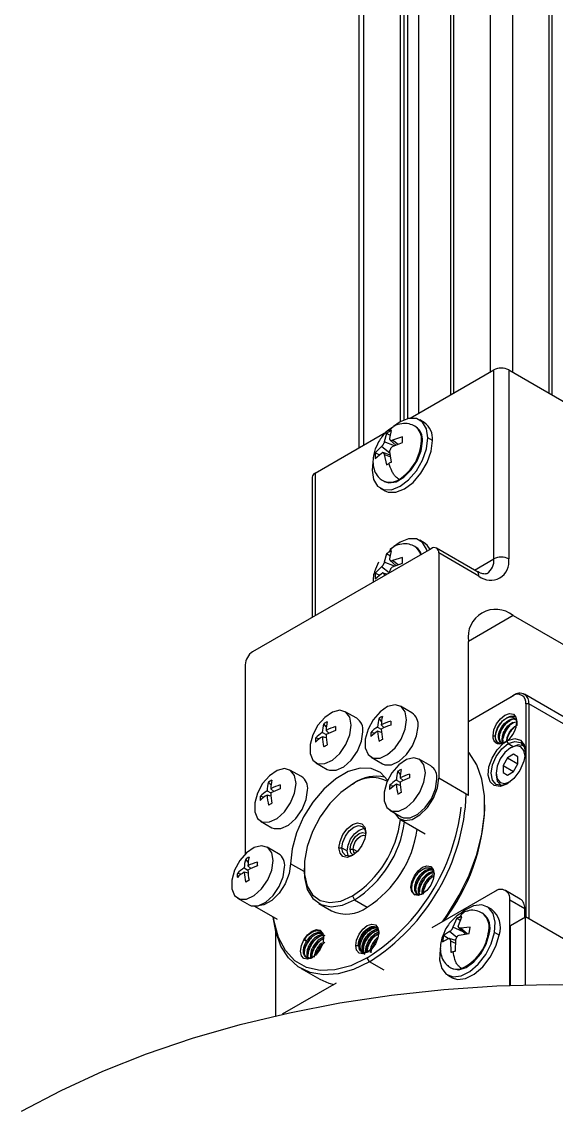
# Model space of a CAD drawing. Header units: millimetres. Extents: x 1258 to 2922, y -135 to 1239.
# Drawn here: x 1371.7 to 1397.1, y 753.7 to 805.2 of the extents above; entities that cross this region are included whole.
import ezdxf

# ---------------------------------------------------------------- set-up
doc = ezdxf.new("R2010")
doc.units = ezdxf.units.MM
doc.header["$LTSCALE"] = 6

msp = doc.modelspace()

# ---------------------------------------------------------------- linework, layer by layer
at = {"color": 8, "linetype": 'Continuous', "lineweight": 25}
for p, q in [((1393.935, 848.52), (1393.935, 788.545)), ((1394.996, 848.52), (1394.996, 788.545)), ((1387.924, 845.05), (1387.924, 785.075)), ((1389.187, 784.68), (1388.776, 785.001)), ((1389.392, 785.036), (1388.909, 785.231)), ((1389.565, 785.105), (1389.307, 785.307)), ((1389.214, 784.496), (1388.909, 784.619)), ((1385.626, 783.748), (1385.626, 776.97)), ((1389.142, 779), (1388.776, 779.285)), ((1389.392, 779.32), (1388.909, 779.516)), ((1389.565, 779.389), (1389.307, 779.591)), ((1393.197, 779.137), (1394.112, 779.665)), ((1388.948, 778.888), (1388.909, 778.903)), ((1395.031, 776.978), (1392.91, 775.753)), ((1394.801, 770.895), (1395.033, 770.761)), ((1394.73, 768.976), (1394.731, 768.976)), ((1387.429, 765.884), (1387.631, 765.768)), ((1385.096, 764.823), (1384.46, 765.19)), ((1392.348, 761.686), (1392.012, 761.966)), ((1392.652, 761.959), (1392.172, 762.173)), ((1392.846, 761.863), (1392.529, 762.127)), ((1392.306, 761.395), (1392.053, 761.508)), ((1388.897, 760.138), (1388.207, 760.536))]:
    msp.add_line(p, q, dxfattribs=at)
at = {"color": 7, "linetype": 'Continuous', "lineweight": 25}
for p, q in [((1392.057, 847.436), (1392.057, 787.461)), ((1392.202, 847.52), (1392.202, 787.545)), ((1396.728, 847.52), (1396.728, 787.545)), ((1396.873, 846.819), (1396.873, 787.461)), ((1389.834, 846.152), (1389.834, 786.265)), ((1390.01, 846.254), (1390.01, 786.326)), ((1390.541, 846.56), (1390.541, 786.585)), ((1389.657, 846.05), (1389.657, 786.177)), ((1387.705, 844.923), (1387.705, 784.948)), ((1390.133, 786.35), (1394.112, 788.647)), ((1394.112, 779.665), (1394.112, 788.647)), ((1394.819, 788.647), (1394.819, 779.665)), ((1394.819, 788.647), (1398.307, 786.633)), ((1390.407, 785.945), (1390.365, 785.969)), ((1390.806, 786.147), (1390.594, 786.27)), ((1385.626, 783.748), (1389.018, 785.706)), ((1389.014, 785.63), (1388.909, 785.231)), ((1389.2, 785.522), (1389.014, 785.63)), ((1389.173, 785.384), (1389.247, 785.764)), ((1389.177, 785.344), (1389.173, 785.384)), ((1389.777, 785.458), (1389.307, 785.307)), ((1389.777, 785.189), (1389.777, 785.458)), ((1391.195, 785.289), (1390.983, 785.411)), ((1388.776, 785.001), (1388.484, 784.711)), ((1388.812, 785.033), (1388.776, 785.001)), ((1388.909, 785.231), (1388.9, 785.184)), ((1389.194, 785.312), (1389.466, 785.065)), ((1389.307, 785.307), (1389.264, 785.294)), ((1389.264, 784.974), (1389.307, 785.002)), ((1389.307, 785.002), (1389.777, 785.189)), ((1390.718, 785.258), (1390.676, 785.282)), ((1388.484, 784.711), (1388.484, 784.442)), ((1388.67, 784.604), (1388.484, 784.711)), ((1388.484, 784.442), (1388.776, 784.696)), ((1388.776, 784.696), (1388.812, 784.713)), ((1389.198, 784.602), (1388.848, 784.714)), ((1388.9, 784.662), (1388.909, 784.619)), ((1388.909, 784.619), (1389.014, 784.136)), ((1389.173, 784.771), (1389.177, 784.822)), ((1389.247, 784.27), (1389.173, 784.771)), ((1388.369, 784.267), (1388.331, 783.881)), ((1385.48, 783.544), (1385.48, 776.886)), ((1388.865, 783.371), (1388.907, 783.347)), ((1388.719, 783.022), (1388.932, 782.9)), ((1390.407, 780.229), (1390.365, 780.253)), ((1390.806, 780.432), (1390.594, 780.554)), ((1391.142, 780.154), (1382.657, 775.256)), ((1389.014, 779.914), (1388.909, 779.516)), ((1389.2, 779.806), (1389.014, 779.914)), ((1389.173, 779.668), (1389.247, 780.048)), ((1389.322, 780.212), (1389.186, 780.117)), ((1389.777, 779.742), (1389.307, 779.591)), ((1389.777, 779.473), (1389.777, 779.742)), ((1393.301, 779.077), (1391.392, 780.179)), ((1391.495, 779.95), (1391.495, 769.252)), ((1393.405, 778.848), (1391.495, 779.95)), ((1388.776, 779.285), (1388.484, 778.995)), ((1388.812, 779.317), (1388.776, 779.285)), ((1388.909, 779.516), (1388.9, 779.469)), ((1389.177, 779.628), (1389.173, 779.668)), ((1389.194, 779.597), (1389.466, 779.349)), ((1389.307, 779.591), (1389.264, 779.578)), ((1389.264, 779.258), (1389.307, 779.286)), ((1389.307, 779.286), (1389.777, 779.473)), ((1388.484, 778.995), (1388.484, 778.727)), ((1388.67, 778.888), (1388.484, 778.995)), ((1388.484, 778.727), (1388.776, 778.98)), ((1388.776, 778.98), (1388.812, 778.997)), ((1389.035, 778.938), (1388.848, 778.998)), ((1388.9, 778.946), (1388.909, 778.903)), ((1389.173, 779.056), (1389.177, 779.106)), ((1395.031, 776.978), (1410.163, 768.242)), ((1392.91, 768.435), (1392.91, 775.753)), ((1382.303, 774.644), (1382.303, 765.649)), ((1392.91, 771.947), (1395.066, 773.192)), ((1392.91, 771.947), (1394.996, 773.151)), ((1395.066, 773.192), (1394.996, 773.151)), ((1412.042, 763.73), (1395.566, 773.241)), ((1390.224, 772.357), (1389.679, 772.672)), ((1395.632, 772.783), (1395.632, 762.658)), ((1395.773, 772.783), (1395.632, 772.783)), ((1395.773, 772.783), (1395.773, 762.576)), ((1412.249, 763.272), (1395.773, 772.783)), ((1387.599, 772.098), (1387.054, 772.412)), ((1388.78, 771.949), (1388.663, 772.099)), ((1386.155, 771.69), (1386.038, 771.839)), ((1386.283, 771.392), (1386.143, 771.525)), ((1388.592, 771.683), (1388.768, 771.582)), ((1388.908, 771.651), (1388.768, 771.784)), ((1385.83, 771.128), (1385.643, 771.154)), ((1385.967, 771.423), (1386.143, 771.322)), ((1386.152, 771.166), (1385.967, 771.22)), ((1388.455, 771.387), (1388.268, 771.414)), ((1388.777, 771.426), (1388.592, 771.48)), ((1394.076, 771.273), (1394.194, 771.273)), ((1394.512, 771.144), (1394.548, 771.123)), ((1394.735, 771.008), (1394.575, 770.912)), ((1394.689, 771.042), (1394.725, 771.021)), ((1394.777, 771.043), (1394.735, 771.008)), ((1394.735, 771.008), (1394.801, 770.895)), ((1394.907, 770.691), (1394.978, 770.732)), ((1395.543, 770.769), (1395.515, 770.785)), ((1385.654, 769.988), (1386.199, 769.673)), ((1388.279, 770.247), (1388.824, 769.933)), ((1391.117, 769.842), (1390.572, 770.156)), ((1394.761, 770.219), (1394.554, 769.86)), ((1395.054, 770.388), (1394.761, 770.219)), ((1394.761, 770.219), (1395.261, 769.93)), ((1395.261, 770.268), (1395.054, 770.388)), ((1395.261, 769.93), (1395.261, 770.268)), ((1384.974, 769.327), (1384.429, 769.642)), ((1389.673, 769.434), (1389.556, 769.583)), ((1394.218, 769.497), (1394.218, 769.415)), ((1394.554, 769.86), (1394.554, 769.522)), ((1394.554, 769.86), (1395.054, 769.571)), ((1394.554, 769.522), (1394.761, 769.402)), ((1394.554, 769.522), (1394.761, 769.402)), ((1394.761, 769.402), (1395.054, 769.571)), ((1395.054, 769.571), (1395.261, 769.93)), ((1383.53, 768.919), (1383.413, 769.068)), ((1387.394, 768.966), (1387.5, 769.028)), ((1389.485, 769.167), (1389.661, 769.066)), ((1389.67, 768.91), (1389.485, 768.964)), ((1389.801, 769.136), (1389.661, 769.269)), ((1392.91, 768.435), (1391.495, 769.252)), ((1394.44, 768.923), (1394.468, 768.907)), ((1383.342, 768.652), (1383.518, 768.551)), ((1383.527, 768.395), (1383.342, 768.449)), ((1383.658, 768.621), (1383.518, 768.754)), ((1389.348, 768.872), (1389.161, 768.898)), ((1383.205, 768.357), (1383.018, 768.383)), ((1393.687, 767.864), (1393.687, 767.986)), ((1389.172, 767.732), (1389.717, 767.417)), ((1383.029, 767.217), (1383.574, 766.902)), ((1389.655, 767.308), (1390.857, 766.614)), ((1383.887, 765.668), (1383.341, 765.983)), ((1386.758, 765.945), (1386.899, 765.945)), ((1386.899, 765.945), (1387.147, 765.802)), ((1387.288, 765.884), (1387.429, 765.884)), ((1382.442, 765.26), (1382.326, 765.409)), ((1382.255, 764.993), (1382.431, 764.892)), ((1382.57, 764.962), (1382.43, 765.095)), ((1385.096, 764.986), (1385.096, 764.863)), ((1391.114, 765.06), (1391.13, 764.962)), ((1382.118, 764.698), (1381.93, 764.724)), ((1382.44, 764.736), (1382.255, 764.791)), ((1390.339, 763.717), (1390.459, 763.763)), ((1390.45, 763.769), (1390.347, 763.731)), ((1390.574, 763.925), (1390.574, 763.924)), ((1394.165, 763.873), (1391.169, 762.144)), ((1395.372, 763.514), (1394.665, 763.922)), ((1381.942, 763.558), (1382.487, 763.243)), ((1385.8, 763.307), (1386.401, 762.96)), ((1387.394, 763.659), (1387.5, 763.475)), ((1387.5, 763.475), (1388.101, 763.128)), ((1394.872, 759.415), (1394.872, 763.464)), ((1395.579, 763.056), (1394.872, 763.464)), ((1382.739, 763.177), (1383.821, 762.553)), ((1393.606, 762.824), (1393.565, 762.848)), ((1394.006, 763.027), (1393.794, 763.149)), ((1395.579, 762.648), (1395.579, 763.056)), ((1392.362, 762.606), (1392.172, 762.173)), ((1392.522, 762.5), (1392.362, 762.606)), ((1392.424, 762.208), (1392.429, 762.254)), ((1392.429, 762.254), (1392.589, 762.676)), ((1394.907, 762.26), (1395.614, 762.668)), ((1394.907, 759.417), (1394.907, 762.26)), ((1395.614, 759.438), (1395.614, 762.668)), ((1399.383, 760.493), (1395.614, 762.668)), ((1383.753, 757.972), (1383.753, 761.965)), ((1385.968, 761.853), (1385.881, 761.904)), ((1391.726, 761.779), (1391.674, 761.487)), ((1392.012, 761.966), (1391.726, 761.779)), ((1391.949, 761.632), (1391.726, 761.779)), ((1392.049, 761.988), (1392.012, 761.966)), ((1392.172, 762.173), (1392.154, 762.124)), ((1392.427, 761.777), (1392.47, 761.795)), ((1392.446, 762.146), (1392.771, 761.85)), ((1392.47, 761.795), (1392.934, 761.879)), ((1392.529, 762.127), (1392.489, 762.125)), ((1392.986, 762.171), (1392.529, 762.127)), ((1392.934, 761.879), (1392.986, 762.171)), ((1393.89, 761.847), (1393.849, 761.871)), ((1394.361, 761.805), (1394.149, 761.927)), ((1385.089, 761.582), (1385.209, 761.512)), ((1385.219, 761.528), (1385.117, 761.589)), ((1385.442, 761.378), (1385.385, 761.41)), ((1385.619, 761.276), (1385.562, 761.308)), ((1385.796, 761.173), (1385.739, 761.206)), ((1385.796, 761.173), (1385.961, 761.376)), ((1387.553, 761.301), (1387.695, 761.301)), ((1387.695, 761.317), (1387.675, 761.317)), ((1387.927, 761.167), (1387.871, 761.2)), ((1391.674, 761.487), (1391.953, 761.635)), ((1391.953, 761.635), (1391.986, 761.64)), ((1392.309, 761.539), (1391.995, 761.639)), ((1392.052, 761.557), (1392.053, 761.508)), ((1392.053, 761.508), (1392.071, 760.983)), ((1392.298, 761.053), (1392.31, 761.588)), ((1392.31, 761.588), (1392.322, 761.641)), ((1388.047, 761.098), (1388.058, 760.962)), ((1388.104, 761.065), (1388.047, 761.098)), ((1388.101, 760.985), (1388.172, 761.026)), ((1388.207, 760.536), (1388.101, 760.719)), ((1388.114, 760.992), (1388.104, 761.065)), ((1391.577, 761.187), (1391.565, 761.123)), ((1384.958, 760.214), (1385.841, 759.704)), ((1392.065, 760.25), (1392.107, 760.226)), ((1391.919, 759.902), (1392.131, 759.779)), ((1386.624, 759.52), (1384.064, 758.042))]:
    msp.add_line(p, q, dxfattribs=at)
at = {"color": 7, "linetype": 'Continuous', "lineweight": 25, "flags": 128}
for points in [[(1390.983, 785.411), (1390.918, 785.847), (1390.73, 786.165), (1390.436, 786.335), (1390.067, 786.339), (1389.657, 786.177), (1389.353, 785.961)], [(1388.331, 783.881), (1388.396, 783.445), (1388.584, 783.127), (1388.878, 782.958), (1389.247, 782.953), (1389.657, 783.115), (1390.067, 783.426), (1390.436, 783.857), (1390.73, 784.365), (1390.918, 784.901), (1390.983, 785.411)], [(1389.259, 785.877), (1389.247, 785.866), (1389.213, 785.832)], [(1388.907, 783.347), (1389.127, 783.279), (1389.473, 783.333), (1389.841, 783.546), (1390.187, 783.891), (1390.469, 784.328), (1390.654, 784.802), (1390.718, 785.258)], [(1388.932, 782.9), (1389.09, 782.835), (1389.459, 782.831), (1389.869, 782.993), (1390.279, 783.304), (1390.648, 783.735), (1390.942, 784.243), (1391.13, 784.778), (1391.195, 785.289)], [(1390.944, 780.04), (1390.918, 780.131), (1390.73, 780.449), (1390.436, 780.619), (1390.067, 780.623), (1389.657, 780.461), (1389.353, 780.245)], [(1391.084, 780.121), (1390.942, 780.327), (1390.806, 780.432)], [(1389.259, 780.161), (1389.247, 780.15), (1389.192, 780.096)], [(1389.969, 772.031), (1389.902, 772.406), (1389.71, 772.652), (1389.42, 772.738), (1389.07, 772.651), (1388.708, 772.403), (1388.382, 772.028), (1388.137, 771.576), (1388.006, 771.108), (1388.006, 770.688), (1388.137, 770.372), (1388.382, 770.203), (1388.708, 770.204), (1389.07, 770.374), (1389.42, 770.691), (1389.71, 771.112), (1389.902, 771.58), (1389.969, 772.031)], [(1387.344, 771.771), (1387.277, 772.146), (1387.085, 772.392), (1386.795, 772.478), (1386.445, 772.391), (1386.083, 772.143), (1385.757, 771.768), (1385.512, 771.316), (1385.381, 770.848), (1385.381, 770.428), (1385.512, 770.112), (1385.757, 769.943), (1386.083, 769.944), (1386.445, 770.114), (1386.795, 770.431), (1387.085, 770.852), (1387.277, 771.32), (1387.344, 771.771)], [(1394.076, 771.273), (1394.119, 771.548), (1394.242, 771.83), (1394.426, 772.078), (1394.642, 772.253), (1394.858, 772.328), (1395.042, 772.292), (1395.165, 772.151), (1395.208, 771.926)], [(1394.665, 770.963), (1394.584, 770.938), (1394.491, 770.943), (1394.415, 770.985), (1394.363, 771.061), (1394.337, 771.166), (1394.34, 771.293), (1394.372, 771.434), (1394.431, 771.579), (1394.515, 771.72), (1394.618, 771.846), (1394.734, 771.95), (1394.856, 772.024), (1394.978, 772.065), (1395.091, 772.068), (1395.189, 772.034), (1395.189, 772.034)], [(1388.824, 769.933), (1388.928, 769.888), (1389.253, 769.889), (1389.616, 770.059), (1389.965, 770.376), (1390.256, 770.797), (1390.447, 771.265), (1390.514, 771.716)], [(1386.199, 769.673), (1386.303, 769.629), (1386.628, 769.629), (1386.991, 769.8), (1387.34, 770.117), (1387.631, 770.537), (1387.822, 771.005), (1387.889, 771.457)], [(1394.575, 770.912), (1394.475, 770.879), (1394.38, 770.869), (1394.294, 770.884), (1394.219, 770.921), (1394.158, 770.982), (1394.113, 771.062), (1394.086, 771.16), (1394.076, 771.273)], [(1394.777, 771.043), (1395.106, 771.138), (1395.38, 771.064), (1395.558, 770.834), (1395.614, 770.48), (1395.54, 770.055), (1395.347, 769.622), (1395.063, 769.244), (1394.73, 768.976)], [(1394.801, 770.895), (1395.112, 771.003), (1395.376, 770.952), (1395.552, 770.749), (1395.614, 770.465)], [(1391.676, 762.436), (1391.914, 762.774), (1392.473, 763.69), (1392.939, 764.651), (1393.3, 765.631), (1393.547, 766.602), (1393.672, 767.539), (1393.672, 768.415), (1393.547, 769.208), (1393.3, 769.895), (1392.939, 770.457), (1392.91, 770.491)], [(1394.73, 768.976), (1394.41, 768.861), (1394.134, 768.9), (1393.938, 769.087), (1393.85, 769.399), (1393.882, 769.791), (1394.028, 770.212), (1394.271, 770.603), (1394.575, 770.912)], [(1394.767, 768.998), (1394.49, 768.909), (1394.226, 768.96), (1394.05, 769.163), (1393.988, 769.487), (1394.05, 769.882), (1394.226, 770.288), (1394.49, 770.644), (1394.801, 770.895)], [(1394.907, 770.691), (1394.643, 770.478), (1394.42, 770.176), (1394.27, 769.832), (1394.218, 769.497), (1394.27, 769.223), (1394.42, 769.051), (1394.643, 769.007), (1394.907, 769.099)], [(1395.597, 770.294), (1395.544, 770.567), (1395.395, 770.739), (1395.171, 770.783), (1394.907, 770.691)], [(1395.544, 770.767), (1395.515, 770.785), (1395.269, 770.833), (1394.978, 770.732)], [(1390.862, 769.515), (1390.795, 769.89), (1390.603, 770.136), (1390.313, 770.222), (1389.963, 770.135), (1389.601, 769.887), (1389.275, 769.512), (1389.03, 769.06), (1388.899, 768.592), (1388.899, 768.172), (1389.03, 767.856), (1389.275, 767.687), (1389.601, 767.688), (1389.963, 767.858), (1390.313, 768.175), (1390.603, 768.596), (1390.795, 769.064), (1390.862, 769.515)], [(1384.719, 769.001), (1384.652, 769.375), (1384.46, 769.622), (1384.17, 769.707), (1383.82, 769.62), (1383.458, 769.372), (1383.132, 768.997), (1382.887, 768.545), (1382.756, 768.077), (1382.756, 767.657), (1382.887, 767.341), (1383.132, 767.172), (1383.458, 767.173), (1383.82, 767.343), (1384.17, 767.66), (1384.46, 768.081), (1384.652, 768.549), (1384.719, 769.001)], [(1389.066, 769.143), (1389.059, 769.154), (1388.725, 769.521), (1388.285, 769.717), (1387.764, 769.732), (1387.193, 769.565), (1386.605, 769.225), (1386.034, 768.733), (1385.513, 768.117), (1385.073, 767.412), (1384.739, 766.661), (1384.531, 765.905), (1384.46, 765.19)], [(1387.394, 768.966), (1386.844, 768.572), (1386.326, 768.046), (1385.87, 767.419), (1385.503, 766.728), (1385.245, 766.013), (1385.113, 765.315), (1385.113, 764.676), (1385.245, 764.131), (1385.503, 763.713), (1385.87, 763.446), (1386.326, 763.346), (1386.844, 763.418), (1387.394, 763.659)], [(1389.415, 767.591), (1389.591, 767.352), (1389.878, 767.24), (1390.23, 767.295), (1390.604, 767.511), (1390.956, 767.862), (1391.243, 768.306), (1391.43, 768.788), (1391.495, 769.252)], [(1389.717, 767.417), (1389.82, 767.373), (1390.146, 767.373), (1390.508, 767.544), (1390.858, 767.861), (1391.149, 768.281), (1391.34, 768.749), (1391.407, 769.201)], [(1394.218, 769.415), (1394.276, 769.113), (1394.44, 768.923), (1394.471, 768.907)], [(1383.574, 766.902), (1383.678, 766.858), (1384.003, 766.858), (1384.366, 767.029), (1384.715, 767.346), (1385.006, 767.766), (1385.197, 768.234), (1385.264, 768.686)], [(1386.758, 765.945), (1386.806, 766.254), (1386.944, 766.572), (1387.151, 766.851), (1387.394, 767.047), (1387.638, 767.132), (1387.844, 767.092), (1387.982, 766.933), (1388.031, 766.68)], [(1386.899, 765.945), (1386.942, 766.22), (1387.065, 766.503), (1387.248, 766.75), (1387.465, 766.925), (1387.681, 767), (1387.865, 766.965), (1387.987, 766.823), (1388.029, 766.637)], [(1387.147, 765.802), (1387.19, 766.077), (1387.312, 766.36), (1387.496, 766.607), (1387.712, 766.782), (1387.929, 766.857), (1387.969, 766.859)], [(1388.031, 766.68), (1387.982, 766.371), (1387.844, 766.053), (1387.638, 765.774), (1387.394, 765.578), (1387.151, 765.493), (1386.944, 765.533), (1386.806, 765.692), (1386.758, 765.945)], [(1387.288, 765.884), (1387.32, 766.09), (1387.412, 766.302), (1387.55, 766.488), (1387.712, 766.619), (1387.875, 766.675), (1388.012, 766.649), (1388.029, 766.637)], [(1387.429, 765.884), (1387.456, 766.056), (1387.533, 766.232), (1387.648, 766.387), (1387.783, 766.496), (1387.918, 766.543), (1388.018, 766.529)], [(1383.631, 765.342), (1383.565, 765.716), (1383.373, 765.963), (1383.083, 766.048), (1382.733, 765.961), (1382.371, 765.713), (1382.045, 765.338), (1381.8, 764.886), (1381.668, 764.418), (1381.668, 763.998), (1381.8, 763.682), (1382.045, 763.513), (1382.371, 763.514), (1382.733, 763.685), (1383.083, 764.002), (1383.373, 764.422), (1383.565, 764.89), (1383.631, 765.342)], [(1387.431, 765.6), (1387.248, 765.543), (1387.065, 765.579), (1386.942, 765.72), (1386.899, 765.945)], [(1387.431, 765.6), (1387.412, 765.609), (1387.32, 765.715), (1387.288, 765.884)], [(1387.519, 765.664), (1387.456, 765.743), (1387.429, 765.884)], [(1387.203, 765.55), (1387.19, 765.577), (1387.147, 765.802)], [(1382.487, 763.243), (1382.59, 763.199), (1382.916, 763.199), (1383.278, 763.37), (1383.628, 763.687), (1383.918, 764.107), (1384.11, 764.575), (1384.177, 765.027)], [(1384.46, 765.19), (1384.395, 764.727), (1384.207, 764.244), (1383.92, 763.8), (1383.569, 763.449), (1383.194, 763.233), (1382.842, 763.178), (1382.814, 763.181)], [(1385.096, 764.863), (1385.114, 764.539), (1385.252, 763.969), (1385.522, 763.532), (1385.906, 763.253), (1386.383, 763.148), (1386.925, 763.224), (1387.5, 763.475)], [(1390.339, 763.717), (1390.22, 763.854), (1390.178, 764.072), (1390.22, 764.338), (1390.339, 764.612), (1390.517, 764.852), (1390.726, 765.021), (1390.936, 765.094), (1391.114, 765.06)], [(1391.114, 765.06), (1391.233, 764.923), (1391.274, 764.705), (1391.233, 764.439), (1391.114, 764.165), (1390.936, 763.925), (1390.726, 763.756), (1390.517, 763.683), (1390.339, 763.717)], [(1394.149, 761.927), (1394.177, 762.422), (1394.077, 762.829), (1393.857, 763.108), (1393.539, 763.232), (1393.154, 763.189), (1392.74, 762.983), (1392.54, 762.83)], [(1388.207, 760.536), (1387.451, 760.171), (1386.715, 759.962), (1386.02, 759.912), (1385.384, 760.025), (1384.826, 760.296), (1384.36, 760.719), (1383.998, 761.281), (1383.752, 761.968), (1383.635, 762.66)], [(1388.101, 760.719), (1387.322, 760.348), (1386.566, 760.146), (1385.856, 760.118), (1385.215, 760.266), (1384.662, 760.586), (1384.213, 761.067), (1383.882, 761.695), (1383.679, 762.451), (1383.65, 762.651)], [(1387.553, 761.301), (1387.595, 761.567), (1387.714, 761.841), (1387.892, 762.081), (1388.101, 762.25), (1388.311, 762.323), (1388.489, 762.289), (1388.608, 762.152), (1388.649, 761.934)], [(1385.089, 761.582), (1385.267, 761.821), (1385.476, 761.991), (1385.686, 762.063), (1385.864, 762.029), (1385.983, 761.892), (1386.024, 761.674), (1385.983, 761.408), (1385.864, 761.134)], [(1385.983, 761.841), (1385.973, 761.85), (1385.838, 761.881), (1385.682, 761.849), (1385.521, 761.758), (1385.37, 761.619), (1385.243, 761.444), (1385.153, 761.254), (1385.107, 761.068), (1385.11, 760.904), (1385.16, 760.781), (1385.251, 760.712), (1385.373, 760.703), (1385.373, 760.703)], [(1388.649, 761.934), (1388.608, 761.668), (1388.489, 761.394), (1388.311, 761.154), (1388.101, 760.985), (1387.892, 760.912), (1387.714, 760.946), (1387.595, 761.083), (1387.553, 761.301)], [(1391.565, 761.123), (1391.536, 760.629), (1391.636, 760.222), (1391.856, 759.943), (1392.174, 759.819), (1392.559, 759.862), (1392.973, 760.067), (1393.375, 760.416), (1393.727, 760.873), (1393.993, 761.394), (1394.149, 761.927)], [(1392.107, 760.226), (1392.134, 760.212), (1392.443, 760.159), (1392.801, 760.27), (1393.167, 760.533), (1393.495, 760.916), (1393.746, 761.372), (1393.89, 761.847)], [(1392.131, 759.779), (1392.386, 759.696), (1392.771, 759.739), (1393.185, 759.945), (1393.587, 760.293), (1393.939, 760.75), (1394.205, 761.271), (1394.361, 761.805)], [(1385.864, 761.134), (1385.686, 760.894), (1385.476, 760.725), (1385.267, 760.652), (1385.089, 760.687), (1384.97, 760.823), (1384.928, 761.041), (1384.97, 761.308), (1385.089, 761.582)], [(1385.373, 760.703), (1385.269, 760.708), (1385.182, 760.751), (1385.118, 760.828), (1385.08, 760.934), (1385.07, 761.065), (1385.09, 761.21), (1385.137, 761.362), (1385.209, 761.512)], [(1388.138, 761.007), (1388.132, 761.005), (1388.017, 760.966), (1387.911, 760.965), (1387.821, 761.001), (1387.752, 761.072), (1387.709, 761.174), (1387.695, 761.301)], [(1385.841, 759.704), (1386.268, 759.515), (1386.507, 759.452)], [(1371.684, 753.442), (1373.553, 754.428), (1375.535, 755.336), (1377.621, 756.163), (1379.802, 756.904), (1382.066, 757.556), (1384.404, 758.117), (1386.803, 758.582), (1389.252, 758.95), (1391.739, 759.22), (1394.253, 759.389), (1396.781, 759.457), (1399.311, 759.424), (1401.831, 759.29), (1404.329, 759.056), (1406.792, 758.722), (1409.21, 758.29), (1411.57, 757.763), (1413.861, 757.142), (1416.073, 756.432), (1418.193, 755.634), (1420.213, 754.754), (1422.122, 753.795), (1423.912, 752.762)]]:
    msp.add_lwpolyline(points, dxfattribs=at)
at = {"color": 7, "linetype": 'Continuous', "lineweight": 25}
for centre, radius, start, end in [((1394.465, 787.964), 0.769, 62.6097, 117.3903), ((1390.01, 785.352), 0.714, 352.4814, 56.2064), ((1390.29, 785.397), 0.911, 353.1955, 55.4923), ((1388.373, 785.387), 2.305, 302.6055, 357.3945), ((1385.73, 783.519), 0.251, 114.3747, 174.3052), ((1390.083, 779.713), 0.61, 16.0518, 57.9057), ((1391.28, 779.985), 0.218, 350.786, 129.2033), ((1394.465, 778.982), 0.769, 62.6097, 117.3903), ((1393.957, 779.525), 0.873, 230.7967, 9.214), ((1394.203, 775.963), 1.31, 50.7967, 189.214), ((1383.071, 774.609), 0.768, 122.6055, 177.3945), ((1395.244, 772.846), 0.393, 350.786, 129.2033), ((1395.342, 772.853), 0.437, 350.786, 129.2033), ((1387.237, 771.547), 0.659, 352.0769, 56.6109), ((1390.275, 771.609), 1.685, 163.1092, 177.4912), ((1389.505, 770.824), 1.527, 116.5677, 123.4269), ((1390.798, 771.722), 2.031, 166.6743, 178.2385), ((1389.862, 771.807), 0.659, 352.0769, 56.6109), ((1387.65, 771.349), 1.685, 163.1092, 177.4912), ((1386.88, 770.564), 1.527, 116.5677, 123.4269), ((1388.173, 771.462), 2.031, 166.6743, 178.2385), ((1387.291, 769.274), 2.526, 106.0512, 117.0237), ((1387.771, 768.225), 3.499, 109.6903, 117.7332), ((1403.371, 771.611), 16.779, 179.688, 180.312), ((1389.497, 770.262), 1.685, 122.5061, 136.889), ((1389.916, 769.534), 2.526, 106.0512, 117.0237), ((1390.396, 768.485), 3.499, 109.6903, 117.7332), ((1392.264, 771.72), 3.499, 182.2642, 190.3076), ((1405.996, 771.87), 16.779, 179.688, 180.312), ((1393.956, 771.99), 1.254, 310.944, 357.0652), ((1387.167, 771.062), 1.527, 176.5707, 183.4293), ((1386.872, 770.003), 1.685, 122.5061, 136.889), ((1387.036, 769.493), 2.031, 121.7586, 133.3233), ((1388.49, 771.352), 2.526, 182.9735, 193.9463), ((1389.639, 771.46), 3.499, 182.2642, 190.3076), ((1389.792, 771.322), 1.527, 176.5707, 183.4293), ((1389.661, 769.753), 2.031, 121.7586, 133.3233), ((1391.115, 771.611), 2.526, 182.9735, 193.9463), ((1397.137, 756.506), 16.791, 119.6856, 120.309), ((1394.512, 756.247), 16.791, 119.6856, 120.309), ((1391.168, 769.093), 1.685, 163.1092, 177.4912), ((1390.397, 768.308), 1.527, 116.5677, 123.4269), ((1391.691, 769.206), 2.031, 166.6743, 178.2385), ((1390.808, 767.018), 2.526, 106.0512, 117.0237), ((1406.889, 769.354), 16.779, 179.688, 180.312), ((1390.754, 769.291), 0.659, 352.0769, 56.6109), ((1385.025, 768.578), 1.685, 163.1092, 177.4912), ((1384.255, 767.794), 1.527, 116.5677, 123.4269), ((1385.548, 768.691), 2.031, 166.6743, 178.2385), ((1384.666, 766.503), 2.526, 106.0512, 117.0237), ((1400.746, 768.84), 16.779, 179.688, 180.312), ((1384.612, 768.777), 0.659, 352.0769, 56.6109), ((1388.335, 767.718), 1.563, 62.7833, 127.0167), ((1388.546, 767.486), 1.863, 78.2427, 124.1575), ((1390.39, 767.747), 1.685, 122.5061, 136.889), ((1390.554, 767.237), 2.031, 121.7586, 133.3233), ((1392.008, 769.095), 2.526, 182.9735, 193.9463), ((1391.289, 765.969), 3.499, 109.6903, 117.7332), ((1393.157, 769.204), 3.499, 182.2642, 190.3076), ((1384.247, 767.232), 1.685, 122.5061, 136.889), ((1384.411, 766.723), 2.031, 121.7586, 133.3233), ((1385.865, 768.581), 2.526, 182.9735, 193.9463), ((1385.146, 765.454), 3.499, 109.6903, 117.7332), ((1387.014, 768.689), 3.499, 182.2642, 190.3076), ((1382.923, 768.894), 9.888, 302.3015, 357.6985), ((1390.685, 768.806), 1.527, 176.5707, 183.4293), ((1398.03, 753.991), 16.791, 119.6856, 120.309), ((1384.542, 768.291), 1.527, 176.5707, 183.4293), ((1391.887, 753.476), 16.791, 119.6856, 120.309), ((1382.787, 768.999), 9.838, 302.6932, 353.4197), ((1384.078, 768.281), 9.619, 322.8936, 357.5137), ((1384.697, 767.883), 5.011, 302.5598, 353.2901), ((1384.668, 767.902), 5.256, 302.6094, 352.1185), ((1385.269, 767.556), 5.256, 302.6094, 352.1185), ((1383.938, 764.92), 1.685, 163.1092, 177.4912), ((1383.167, 764.135), 1.527, 116.5677, 123.4269), ((1384.461, 765.032), 2.031, 166.6743, 178.2385), ((1383.524, 765.118), 0.659, 352.0769, 56.6109), ((1383.16, 763.573), 1.685, 122.5061, 136.889), ((1383.578, 762.844), 2.526, 106.0512, 117.0237), ((1384.059, 761.795), 3.499, 109.6903, 117.7332), ((1385.926, 765.03), 3.499, 182.2642, 190.3076), ((1399.658, 765.181), 16.779, 179.688, 180.312), ((1383.455, 764.633), 1.527, 176.5707, 183.4293), ((1383.324, 763.064), 2.031, 121.7586, 133.3233), ((1384.778, 764.922), 2.526, 182.9735, 193.9463), ((1390.8, 749.817), 16.791, 119.6856, 120.309), ((1390.572, 763.958), 0.225, 237.2571, 239.9942), ((1390.597, 764.055), 0.323, 244.7576, 300.9586), ((1394.441, 763.534), 0.437, 350.786, 129.2033), ((1395.089, 763.11), 0.493, 353.7012, 54.9867), ((1387.112, 764.447), 1.649, 244.4571, 306.8534), ((1393.042, 762.131), 0.894, 341.4894, 50.876), ((1393.354, 762.175), 1.073, 339.8222, 52.5431), ((1391.683, 762.222), 2.194, 294.048, 350.7963), ((1386.222, 760.927), 1.169, 149.087, 150), ((1388.344, 761.301), 0.65, 178.6448, 179.9954)]:
    msp.add_arc(centre, radius, start, end, dxfattribs=at)
at = {"color": 8, "linetype": 'Continuous', "lineweight": 25}
for centre, radius, start, end in [((1389.963, 785.373), 0.719, 352.7273, 56.1117), ((1389.176, 784.059), 0.754, 245.6929, 305.6176), ((1390.047, 779.738), 0.605, 12.0424, 58.4834), ((1393.378, 779.583), 0.738, 304.6096, 6.3357), ((1393.167, 778.878), 0.24, 352.7442, 55.9436), ((1393.022, 762.16), 0.875, 340.7017, 52.1648), ((1392.357, 760.808), 0.629, 242.3858, 290.471)]:
    msp.add_arc(centre, radius, start, end, dxfattribs=at)
at = {"color": 7, "linetype": 'Continuous', "lineweight": 25}
for points, knots in [([(1389.322, 785.928), (1389.226, 785.867), (1389.034, 785.745), (1388.805, 785.493), (1388.691, 785.312), (1388.64, 785.233)], [0, 0, 0, 0, 0.361858, 0.719029, 1, 1, 1, 1]), ([(1389.321, 785.93), (1389.303, 785.919), (1389.22, 785.868), (1389.167, 785.774), (1389.126, 785.7)], [0, 0, 0, 0, 0.217327, 1, 1, 1, 1]), ([(1390.365, 785.969), (1390.274, 786.012), (1390.067, 786.109), (1389.732, 786.102), (1389.471, 786.036), (1389.34, 785.941), (1389.322, 785.928)], [0, 0, 0, 0, 0.257941, 0.586432, 0.942674, 1, 1, 1, 1]), ([(1389.126, 785.7), (1389.105, 785.687), (1389.066, 785.664), (1389.03, 785.64), (1389.014, 785.63)], [0, 0, 0, 0, 0.559869, 1, 1, 1, 1]), ([(1389.247, 785.764), (1389.224, 785.752), (1389.183, 785.732), (1389.143, 785.71), (1389.126, 785.7)], [0, 0, 0, 0, 0.560075, 1, 1, 1, 1]), ([(1388.64, 785.233), (1388.566, 785.081), (1388.446, 784.838), (1388.369, 784.446), (1388.368, 784.101), (1388.464, 783.772), (1388.635, 783.525), (1388.8, 783.415), (1388.865, 783.371)], [0, 0, 0, 0, 0.225449, 0.362472, 0.544562, 0.721176, 0.888899, 1, 1, 1, 1]), ([(1388.812, 785.033), (1388.821, 785.043), (1388.84, 785.065), (1388.865, 785.103), (1388.886, 785.144), (1388.895, 785.171), (1388.9, 785.184)], [0, 0, 0, 0, 0.2502728, 0.5, 0.7497272, 1, 1, 1, 1]), ([(1389.177, 785.344), (1389.18, 785.335), (1389.187, 785.317), (1389.207, 785.3), (1389.233, 785.291), (1389.254, 785.293), (1389.264, 785.294)], [0, 0, 0, 0, 0.250273, 0.5, 0.749727, 1, 1, 1, 1]), ([(1389.264, 784.974), (1389.254, 784.964), (1389.233, 784.944), (1389.207, 784.906), (1389.187, 784.864), (1389.18, 784.836), (1389.177, 784.822)], [0, 0, 0, 0, 0.250273, 0.5, 0.749727, 1, 1, 1, 1]), ([(1388.9, 784.662), (1388.895, 784.672), (1388.886, 784.691), (1388.865, 784.708), (1388.84, 784.717), (1388.821, 784.714), (1388.812, 784.713)], [0, 0, 0, 0, 0.250273, 0.5, 0.749727, 1, 1, 1, 1]), ([(1389.014, 784.136), (1389.034, 784.149), (1389.071, 784.172), (1389.109, 784.195), (1389.126, 784.205)], [0, 0, 0, 0, 0.560075, 1, 1, 1, 1]), ([(1389.126, 784.205), (1389.148, 784.217), (1389.187, 784.239), (1389.229, 784.261), (1389.247, 784.27)], [0, 0, 0, 0, 0.559869, 1, 1, 1, 1]), ([(1389.615, 783.445), (1389.562, 783.48), (1389.466, 783.543), (1389.346, 783.693), (1389.231, 783.913), (1389.169, 784.084), (1389.126, 784.205)], [0, 0, 0, 0, 0.233001, 0.418435, 0.591328, 1, 1, 1, 1]), ([(1390.365, 780.253), (1390.274, 780.296), (1390.067, 780.394), (1389.732, 780.386), (1389.471, 780.32), (1389.34, 780.225), (1389.322, 780.212)], [0, 0, 0, 0, 0.257941, 0.586432, 0.942674, 1, 1, 1, 1]), ([(1389.126, 779.984), (1389.105, 779.971), (1389.066, 779.949), (1389.03, 779.924), (1389.014, 779.914)], [0, 0, 0, 0, 0.559869, 1, 1, 1, 1]), ([(1389.321, 780.215), (1389.303, 780.203), (1389.22, 780.152), (1389.167, 780.058), (1389.126, 779.984)], [0, 0, 0, 0, 0.217327, 1, 1, 1, 1]), ([(1389.247, 780.048), (1389.224, 780.037), (1389.183, 780.016), (1389.143, 779.994), (1389.126, 779.984)], [0, 0, 0, 0, 0.560075, 1, 1, 1, 1]), ([(1388.64, 779.517), (1388.567, 779.366), (1388.449, 779.123), (1388.375, 778.789), (1388.381, 778.629), (1388.384, 778.562)], [0, 0, 0, 0, 0.489954, 0.787739, 1, 1, 1, 1]), ([(1388.812, 779.317), (1388.821, 779.327), (1388.84, 779.349), (1388.865, 779.387), (1388.886, 779.428), (1388.895, 779.455), (1388.9, 779.469)], [0, 0, 0, 0, 0.2502728, 0.5, 0.7497272, 1, 1, 1, 1]), ([(1389.177, 779.628), (1389.18, 779.62), (1389.187, 779.602), (1389.207, 779.585), (1389.233, 779.575), (1389.254, 779.577), (1389.264, 779.578)], [0, 0, 0, 0, 0.250273, 0.5, 0.749727, 1, 1, 1, 1]), ([(1389.264, 779.258), (1389.254, 779.248), (1389.233, 779.228), (1389.207, 779.19), (1389.187, 779.149), (1389.18, 779.12), (1389.177, 779.106)], [0, 0, 0, 0, 0.250273, 0.5, 0.749727, 1, 1, 1, 1]), ([(1388.9, 778.946), (1388.895, 778.956), (1388.886, 778.975), (1388.865, 778.993), (1388.84, 779.002), (1388.821, 778.998), (1388.812, 778.997)], [0, 0, 0, 0, 0.250273, 0.5, 0.749727, 1, 1, 1, 1]), ([(1393.795, 778.981), (1393.774, 778.969), (1393.73, 778.945), (1393.558, 778.952), (1393.384, 779.037), (1393.301, 779.077)], [0, 0, 0, 0, 0.329565, 0.679573, 1, 1, 1, 1]), ([(1394.734, 771.003), (1394.691, 770.974), (1394.607, 770.916), (1394.483, 770.881), (1394.374, 770.887), (1394.285, 770.936), (1394.223, 771.026), (1394.191, 771.149), (1394.193, 771.298), (1394.229, 771.463), (1394.298, 771.633), (1394.394, 771.797), (1394.513, 771.945), (1394.647, 772.067), (1394.788, 772.155), (1394.928, 772.202), (1395.06, 772.209), (1395.132, 772.177), (1395.168, 772.161)], [0, 0, 0, 0, 0.062513, 0.124993, 0.187503, 0.249996, 0.312502, 0.374998, 0.437501, 0.5, 0.562499, 0.625002, 0.687498, 0.750004, 0.812497, 0.875007, 0.937487, 1, 1, 1, 1]), ([(1394.194, 771.273), (1394.201, 771.333), (1394.215, 771.451), (1394.29, 771.643), (1394.396, 771.823), (1394.529, 771.978), (1394.675, 772.094), (1394.823, 772.16), (1394.962, 772.176), (1395.035, 772.142), (1395.071, 772.125)], [0, 0, 0, 0, 0.1287026, 0.2563473, 0.382934, 0.5084629, 0.632934, 0.7563471, 0.8787025, 1, 1, 1, 1]), ([(1395.221, 772.013), (1395.176, 772.031), (1395.082, 772.069), (1394.9, 772.02), (1394.714, 771.898), (1394.549, 771.713), (1394.428, 771.495), (1394.365, 771.274), (1394.372, 771.089), (1394.419, 770.974), (1394.474, 770.955), (1394.488, 770.95)], [0, 0, 0, 0, 0.112659, 0.233529, 0.354399, 0.475269, 0.596139, 0.717009, 0.837879, 0.958749, 1, 1, 1, 1]), ([(1395.071, 772.125), (1395.092, 772.108), (1395.133, 772.076), (1395.175, 772.001), (1395.203, 771.912), (1395.206, 771.842), (1395.208, 771.807)], [0, 0, 0, 0, 0.252191, 0.502921, 0.752191, 1, 1, 1, 1]), ([(1394.378, 771.154), (1394.377, 771.17), (1394.371, 771.253), (1394.433, 771.443), (1394.556, 771.682), (1394.717, 771.881), (1394.833, 771.959), (1394.882, 771.991)], [0, 0, 0, 0, 0.058443, 0.311382, 0.564712, 0.817597, 1, 1, 1, 1]), ([(1394.548, 771.123), (1394.558, 771.194), (1394.58, 771.337), (1394.697, 771.569), (1394.859, 771.766), (1395.028, 771.897), (1395.127, 771.919), (1395.165, 771.927)], [0, 0, 0, 0, 0.2171, 0.4342, 0.6513, 0.8684, 1, 1, 1, 1]), ([(1394.571, 771.161), (1394.578, 771.203), (1394.599, 771.322), (1394.703, 771.536), (1394.818, 771.675), (1394.876, 771.744)], [0, 0, 0, 0, 0.2122778, 0.6060273, 1, 1, 1, 1]), ([(1394.725, 771.021), (1394.735, 771.093), (1394.756, 771.236), (1394.874, 771.465), (1395.021, 771.653), (1395.13, 771.724), (1395.176, 771.753)], [0, 0, 0, 0, 0.268989, 0.537978, 0.806967, 1, 1, 1, 1]), ([(1394.746, 771.05), (1394.749, 771.078), (1394.761, 771.181), (1394.853, 771.383), (1395.009, 771.604), (1395.149, 771.749), (1395.226, 771.786), (1395.236, 771.791)], [0, 0, 0, 0, 0.105427, 0.389331, 0.673878, 0.957808, 1, 1, 1, 1]), ([(1394.734, 771.003), (1394.698, 770.98), (1394.626, 770.934), (1394.521, 770.902), (1394.424, 770.897), (1394.34, 770.922), (1394.272, 770.975), (1394.224, 771.054), (1394.195, 771.153), (1394.194, 771.233), (1394.194, 771.273)], [0, 0, 0, 0, 0.127485, 0.25426, 0.380324, 0.505679, 0.630324, 0.75426, 0.877485, 1, 1, 1, 1]), ([(1394.545, 770.957), (1394.542, 770.96), (1394.508, 770.999), (1394.511, 771.074), (1394.512, 771.144)], [0, 0, 0, 0, 0.0862988, 1, 1, 1, 1]), ([(1394.592, 770.922), (1394.585, 770.93), (1394.546, 770.972), (1394.547, 771.055), (1394.548, 771.123)], [0, 0, 0, 0, 0.184538, 1, 1, 1, 1]), ([(1390.347, 763.731), (1390.308, 763.772), (1390.231, 763.854), (1390.209, 764.078), (1390.263, 764.335), (1390.39, 764.594), (1390.569, 764.814), (1390.772, 764.962), (1390.975, 765.024), (1391.078, 764.982), (1391.13, 764.962)], [0, 0, 0, 0, 0.12964, 0.257955, 0.384944, 0.510607, 0.634944, 0.757955, 0.87964, 1, 1, 1, 1]), ([(1391.279, 764.849), (1391.236, 764.866), (1391.151, 764.899), (1390.993, 764.869), (1390.829, 764.783), (1390.674, 764.645), (1390.542, 764.47), (1390.447, 764.278), (1390.396, 764.086), (1390.394, 763.918), (1390.435, 763.792), (1390.492, 763.753), (1390.518, 763.735)], [0, 0, 0, 0, 0.10194, 0.20388, 0.30582, 0.40776, 0.509699, 0.611639, 0.713579, 0.815519, 0.917459, 1, 1, 1, 1]), ([(1390.948, 764.838), (1390.912, 764.819), (1390.816, 764.765), (1390.671, 764.614), (1390.529, 764.411), (1390.437, 764.192), (1390.393, 764.024), (1390.401, 763.948), (1390.402, 763.932)], [0, 0, 0, 0, 0.119429, 0.325237, 0.530791, 0.736582, 0.94216, 1, 1, 1, 1]), ([(1391.225, 764.814), (1391.163, 764.801), (1391.038, 764.776), (1390.84, 764.627), (1390.671, 764.421), (1390.553, 764.181), (1390.508, 763.954), (1390.518, 763.796), (1390.561, 763.751), (1390.571, 763.74)], [0, 0, 0, 0, 0.152987, 0.312778, 0.472569, 0.632361, 0.792152, 0.951943, 1, 1, 1, 1]), ([(1391.13, 764.962), (1391.16, 764.935), (1391.222, 764.881), (1391.269, 764.761), (1391.27, 764.666), (1391.27, 764.627)], [0, 0, 0, 0, 0.371337, 0.739602, 1, 1, 1, 1]), ([(1390.616, 763.722), (1390.61, 763.728), (1390.572, 763.77), (1390.565, 763.923), (1390.609, 764.148), (1390.728, 764.389), (1390.897, 764.594), (1391.086, 764.738), (1391.203, 764.762), (1391.256, 764.773)], [0, 0, 0, 0, 0.028974, 0.195656, 0.362339, 0.529022, 0.695705, 0.862388, 1, 1, 1, 1]), ([(1391.092, 764.719), (1391.037, 764.68), (1390.917, 764.595), (1390.756, 764.394), (1390.638, 764.161), (1390.577, 763.972), (1390.58, 763.885), (1390.581, 763.864)], [0, 0, 0, 0, 0.203273, 0.443821, 0.684638, 0.925237, 1, 1, 1, 1]), ([(1391.216, 764.657), (1391.15, 764.615), (1391.018, 764.53), (1390.847, 764.317), (1390.733, 764.082), (1390.683, 763.882), (1390.701, 763.793), (1390.707, 763.764)], [0, 0, 0, 0, 0.222222, 0.444444, 0.666667, 0.888889, 1, 1, 1, 1]), ([(1390.752, 763.816), (1390.752, 763.818), (1390.743, 763.881), (1390.792, 764.052), (1390.903, 764.283), (1391.059, 764.481), (1391.174, 764.556), (1391.222, 764.588)], [0, 0, 0, 0, 0.010698, 0.275154, 0.53961, 0.804067, 1, 1, 1, 1]), ([(1391.274, 764.622), (1391.217, 764.581), (1391.094, 764.495), (1390.932, 764.289), (1390.812, 764.056), (1390.753, 763.863), (1390.757, 763.773), (1390.758, 763.748)], [0, 0, 0, 0, 0.208543, 0.443516, 0.678651, 0.913571, 1, 1, 1, 1]), ([(1392.712, 762.891), (1392.666, 762.878), (1392.498, 762.828), (1392.252, 762.632), (1392.004, 762.374), (1391.89, 762.192), (1391.84, 762.112)], [0, 0, 0, 0, 0.129891, 0.480868, 0.771429, 1, 1, 1, 1]), ([(1392.783, 762.928), (1392.778, 762.927), (1392.733, 762.923), (1392.623, 762.827), (1392.534, 762.72), (1392.471, 762.644)], [0, 0, 0, 0, 0.040945, 0.326062, 1, 1, 1, 1]), ([(1393.565, 762.848), (1393.474, 762.89), (1393.268, 762.985), (1393.001, 762.999), (1392.838, 762.936), (1392.786, 762.916)], [0, 0, 0, 0, 0.349325, 0.794194, 1, 1, 1, 1]), ([(1392.471, 762.644), (1392.45, 762.637), (1392.413, 762.625), (1392.377, 762.612), (1392.362, 762.606)], [0, 0, 0, 0, 0.559869, 1, 1, 1, 1]), ([(1392.589, 762.676), (1392.566, 762.671), (1392.526, 762.661), (1392.488, 762.649), (1392.471, 762.644)], [0, 0, 0, 0, 0.560075, 1, 1, 1, 1]), ([(1385.65, 761.831), (1385.608, 761.807), (1385.507, 761.746), (1385.357, 761.586), (1385.223, 761.381), (1385.129, 761.158), (1385.112, 761.022), (1385.104, 760.954)], [0, 0, 0, 0, 0.145086, 0.358954, 0.572961, 0.786863, 1, 1, 1, 1]), ([(1385.117, 761.589), (1385.176, 761.668), (1385.293, 761.824), (1385.509, 761.975), (1385.715, 762.031), (1385.889, 761.984), (1385.994, 761.84), (1386.037, 761.701), (1386.024, 761.616), (1386.023, 761.614)], [0, 0, 0, 0, 0.170414, 0.339085, 0.506013, 0.671199, 0.834641, 0.996341, 1, 1, 1, 1]), ([(1386.002, 761.795), (1385.981, 761.824), (1385.925, 761.9), (1385.773, 761.927), (1385.58, 761.875), (1385.379, 761.737), (1385.272, 761.598), (1385.219, 761.528)], [0, 0, 0, 0, 0.133586, 0.350189, 0.566793, 0.783396, 1, 1, 1, 1]), ([(1385.816, 761.721), (1385.787, 761.705), (1385.693, 761.655), (1385.543, 761.497), (1385.397, 761.275), (1385.298, 761.036), (1385.287, 760.896), (1385.281, 760.827)], [0, 0, 0, 0, 0.099431, 0.327455, 0.555533, 0.783614, 1, 1, 1, 1]), ([(1386.105, 761.774), (1386.052, 761.793), (1385.946, 761.831), (1385.745, 761.767), (1385.544, 761.625), (1385.438, 761.482), (1385.385, 761.41)], [0, 0, 0, 0, 0.249962, 0.499974, 0.749987, 1, 1, 1, 1]), ([(1385.442, 761.378), (1385.495, 761.45), (1385.601, 761.594), (1385.8, 761.729), (1385.944, 761.791), (1386.002, 761.777), (1386.005, 761.776)], [0, 0, 0, 0, 0.3267854, 0.6535708, 0.9803562, 1, 1, 1, 1]), ([(1387.675, 761.317), (1387.684, 761.379), (1387.703, 761.503), (1387.792, 761.704), (1387.918, 761.889), (1388.072, 762.042), (1388.239, 762.147), (1388.401, 762.186), (1388.516, 762.18), (1388.56, 762.143), (1388.568, 762.136)], [0, 0, 0, 0, 0.138072, 0.276147, 0.414221, 0.552296, 0.690369, 0.828444, 0.966518, 1, 1, 1, 1]), ([(1388.575, 762.123), (1388.523, 762.142), (1388.42, 762.18), (1388.222, 762.119), (1388.025, 761.98), (1387.856, 761.777), (1387.732, 761.539), (1387.707, 761.391), (1387.695, 761.317)], [0, 0, 0, 0, 0.164199, 0.331359, 0.498519, 0.665679, 0.83284, 1, 1, 1, 1]), ([(1388.627, 762.083), (1388.607, 762.097), (1388.548, 762.135), (1388.418, 762.13), (1388.256, 762.072), (1388.095, 761.955), (1387.951, 761.795), (1387.838, 761.607), (1387.766, 761.413), (1387.741, 761.231), (1387.768, 761.085), (1387.816, 760.997), (1387.862, 760.982), (1387.871, 760.979)], [0, 0, 0, 0, 0.055851, 0.157808, 0.259765, 0.361723, 0.46368, 0.565637, 0.667594, 0.769551, 0.871508, 0.973465, 1, 1, 1, 1]), ([(1387.752, 761.171), (1387.751, 761.207), (1387.748, 761.28), (1387.771, 761.404), (1387.813, 761.533), (1387.874, 761.662), (1387.953, 761.784), (1388.045, 761.895), (1388.146, 761.991), (1388.217, 762.037), (1388.252, 762.059)], [0, 0, 0, 0, 0.125302, 0.25098, 0.376613, 0.501844, 0.627075, 0.752708, 0.878386, 1, 1, 1, 1]), ([(1387.892, 760.982), (1387.891, 760.982), (1387.863, 761.012), (1387.847, 761.12), (1387.854, 761.294), (1387.916, 761.493), (1388.021, 761.689), (1388.162, 761.862), (1388.323, 761.993), (1388.472, 762.067), (1388.555, 762.069), (1388.587, 762.069)], [0, 0, 0, 0, 0.002329, 0.133103, 0.263877, 0.394654, 0.525428, 0.656202, 0.786978, 0.917753, 1, 1, 1, 1]), ([(1388.651, 762.044), (1388.63, 762.05), (1388.555, 762.072), (1388.391, 762.011), (1388.194, 761.871), (1388.025, 761.663), (1387.903, 761.422), (1387.882, 761.274), (1387.871, 761.2)], [0, 0, 0, 0, 0.072804, 0.258243, 0.443682, 0.629121, 0.814561, 1, 1, 1, 1]), ([(1387.927, 761.167), (1387.938, 761.241), (1387.96, 761.389), (1388.081, 761.631), (1388.25, 761.836), (1388.442, 761.982), (1388.563, 762.007), (1388.62, 762.019)], [0, 0, 0, 0, 0.204755, 0.409509, 0.614264, 0.819019, 1, 1, 1, 1]), ([(1387.932, 761.129), (1387.933, 761.177), (1387.936, 761.289), (1388.012, 761.492), (1388.135, 761.7), (1388.298, 761.873), (1388.462, 761.989), (1388.56, 762.009), (1388.601, 762.017)], [0, 0, 0, 0, 0.141339, 0.323994, 0.5067, 0.689311, 0.872056, 1, 1, 1, 1]), ([(1388.045, 760.964), (1388.039, 760.98), (1388.016, 761.044), (1388.034, 761.206), (1388.103, 761.419), (1388.227, 761.631), (1388.387, 761.805), (1388.532, 761.915), (1388.613, 761.935), (1388.635, 761.941)], [0, 0, 0, 0, 0.0614794, 0.2362137, 0.410496, 0.5845375, 0.7591708, 0.9337484, 1, 1, 1, 1]), ([(1388.639, 761.919), (1388.616, 761.914), (1388.528, 761.892), (1388.37, 761.764), (1388.202, 761.562), (1388.08, 761.32), (1388.058, 761.172), (1388.047, 761.098)], [0, 0, 0, 0, 0.082648, 0.311986, 0.541324, 0.770662, 1, 1, 1, 1]), ([(1388.104, 761.065), (1388.115, 761.139), (1388.137, 761.288), (1388.258, 761.527), (1388.418, 761.73), (1388.541, 761.809), (1388.597, 761.845)], [0, 0, 0, 0, 0.259528, 0.519056, 0.778584, 1, 1, 1, 1]), ([(1388.109, 761.023), (1388.11, 761.071), (1388.113, 761.182), (1388.185, 761.385), (1388.309, 761.592), (1388.471, 761.773), (1388.591, 761.844), (1388.651, 761.879)], [0, 0, 0, 0, 0.162005, 0.371358, 0.581002, 0.790394, 1, 1, 1, 1]), ([(1391.84, 762.112), (1391.765, 761.961), (1391.646, 761.717), (1391.569, 761.326), (1391.567, 760.981), (1391.664, 760.651), (1391.834, 760.405), (1391.999, 760.294), (1392.065, 760.25)], [0, 0, 0, 0, 0.225449, 0.362472, 0.544562, 0.721176, 0.888899, 1, 1, 1, 1]), ([(1392.049, 761.988), (1392.059, 761.996), (1392.079, 762.013), (1392.108, 762.046), (1392.134, 762.084), (1392.147, 762.111), (1392.154, 762.124)], [0, 0, 0, 0, 0.250273, 0.5, 0.749727, 1, 1, 1, 1]), ([(1392.427, 761.777), (1392.416, 761.77), (1392.394, 761.754), (1392.364, 761.721), (1392.339, 761.683), (1392.328, 761.655), (1392.322, 761.641)], [0, 0, 0, 0, 0.250273, 0.5, 0.749727, 1, 1, 1, 1]), ([(1392.424, 762.208), (1392.425, 762.197), (1392.427, 762.175), (1392.441, 762.15), (1392.461, 762.132), (1392.48, 762.127), (1392.489, 762.125)], [0, 0, 0, 0, 0.2502728, 0.5, 0.7497272, 1, 1, 1, 1]), ([(1385.385, 761.41), (1385.343, 761.333), (1385.257, 761.178), (1385.214, 760.948), (1385.228, 760.778), (1385.28, 760.727), (1385.299, 760.708)], [0, 0, 0, 0, 0.282704, 0.565407, 0.848111, 1, 1, 1, 1]), ([(1385.326, 760.707), (1385.316, 760.723), (1385.285, 760.771), (1385.274, 760.889), (1385.293, 761.044), (1385.347, 761.214), (1385.411, 761.323), (1385.442, 761.378)], [0, 0, 0, 0, 0.120627, 0.34047, 0.560314, 0.780157, 1, 1, 1, 1]), ([(1385.562, 761.308), (1385.531, 761.254), (1385.468, 761.145), (1385.412, 760.974), (1385.395, 760.82), (1385.401, 760.719), (1385.421, 760.684), (1385.423, 760.681)], [0, 0, 0, 0, 0.243841, 0.487682, 0.731523, 0.975363, 1, 1, 1, 1]), ([(1385.46, 760.793), (1385.459, 760.801), (1385.448, 760.87), (1385.494, 761.047), (1385.577, 761.199), (1385.619, 761.276)], [0, 0, 0, 0, 0.06243, 0.531215, 1, 1, 1, 1]), ([(1386.001, 761.623), (1385.968, 761.606), (1385.871, 761.554), (1385.718, 761.392), (1385.571, 761.171), (1385.474, 760.929), (1385.463, 760.787), (1385.457, 760.717)], [0, 0, 0, 0, 0.109617, 0.333607, 0.557921, 0.781876, 1, 1, 1, 1]), ([(1386.026, 761.682), (1385.991, 761.674), (1385.893, 761.652), (1385.721, 761.52), (1385.615, 761.379), (1385.562, 761.308)], [0, 0, 0, 0, 0.211231, 0.605616, 1, 1, 1, 1]), ([(1385.619, 761.276), (1385.672, 761.349), (1385.768, 761.483), (1385.891, 761.56), (1385.947, 761.596)], [0, 0, 0, 0, 0.544753, 1, 1, 1, 1]), ([(1386.08, 761.463), (1386.018, 761.407), (1385.894, 761.293), (1385.758, 761.089), (1385.712, 760.958), (1385.694, 760.906)], [0, 0, 0, 0, 0.375358, 0.750014, 1, 1, 1, 1]), ([(1385.924, 761.422), (1385.917, 761.418), (1385.846, 761.367), (1385.79, 761.283), (1385.739, 761.206)], [0, 0, 0, 0, 0.088735, 1, 1, 1, 1]), ([(1387.871, 761.2), (1387.875, 761.136), (1387.884, 761.008), (1387.94, 760.911), (1387.988, 760.903), (1387.988, 760.903)], [0, 0, 0, 0, 0.499949, 0.999898, 1, 1, 1, 1]), ([(1388.574, 761.672), (1388.567, 761.667), (1388.494, 761.615), (1388.379, 761.454), (1388.256, 761.219), (1388.235, 761.07), (1388.224, 760.995)], [0, 0, 0, 0, 0.0368652, 0.3579102, 0.6789551, 1, 1, 1, 1]), ([(1392.052, 761.557), (1392.05, 761.568), (1392.046, 761.592), (1392.031, 761.617), (1392.011, 761.635), (1391.995, 761.639), (1391.986, 761.64)], [0, 0, 0, 0, 0.2502728, 0.5, 0.7497272, 1, 1, 1, 1]), ([(1385.542, 760.768), (1385.529, 760.759), (1385.471, 760.719), (1385.416, 760.71), (1385.373, 760.703)], [0, 0, 0, 0, 0.224778, 1, 1, 1, 1]), ([(1385.657, 760.829), (1385.663, 760.866), (1385.682, 760.978), (1385.75, 761.095), (1385.796, 761.173)], [0, 0, 0, 0, 0.333333, 1, 1, 1, 1]), ([(1387.966, 760.967), (1387.955, 760.987), (1387.927, 761.039), (1387.927, 761.118), (1387.927, 761.167)], [0, 0, 0, 0, 0.375399, 1, 1, 1, 1]), ([(1392.071, 760.983), (1392.091, 760.99), (1392.127, 761.002), (1392.164, 761.014), (1392.181, 761.019)], [0, 0, 0, 0, 0.560075, 1, 1, 1, 1]), ([(1392.181, 761.019), (1392.202, 761.026), (1392.24, 761.037), (1392.28, 761.048), (1392.298, 761.053)], [0, 0, 0, 0, 0.559869, 1, 1, 1, 1]), ([(1392.577, 760.218), (1392.524, 760.254), (1392.429, 760.317), (1392.325, 760.474), (1392.24, 760.707), (1392.205, 760.891), (1392.181, 761.019)], [0, 0, 0, 0, 0.2330012, 0.4184346, 0.591328, 1, 1, 1, 1])]:
    msp.add_open_spline(points, degree=3, knots=knots, dxfattribs=at)
for points in [[(1394.512, 771.144), (1394.523, 771.215), (1394.544, 771.358), (1394.662, 771.588), (1394.824, 771.792), (1394.952, 771.874), (1395.016, 771.914)], [(1391.222, 764.882), (1391.17, 764.9), (1391.065, 764.938), (1390.865, 764.876), (1390.669, 764.735), (1390.499, 764.531), (1390.381, 764.295), (1390.33, 764.065), (1390.349, 763.87), (1390.416, 763.803), (1390.45, 763.769)], [(1387.675, 761.317), (1387.684, 761.395), (1387.702, 761.551), (1387.817, 761.8), (1387.979, 762.013), (1388.169, 762.163), (1388.358, 762.227), (1388.517, 762.193), (1388.628, 762.07), (1388.642, 761.933), (1388.649, 761.864)], [(1385.739, 761.206), (1385.695, 761.128), (1385.608, 760.972), (1385.587, 760.823), (1385.577, 760.748)], [(1388.281, 760.963), (1388.292, 761.037), (1388.314, 761.185), (1388.433, 761.429), (1388.55, 761.558), (1388.609, 761.623)]]:
    msp.add_open_spline(points, degree=3, dxfattribs=at)

doc.saveas('drawing.dxf')
